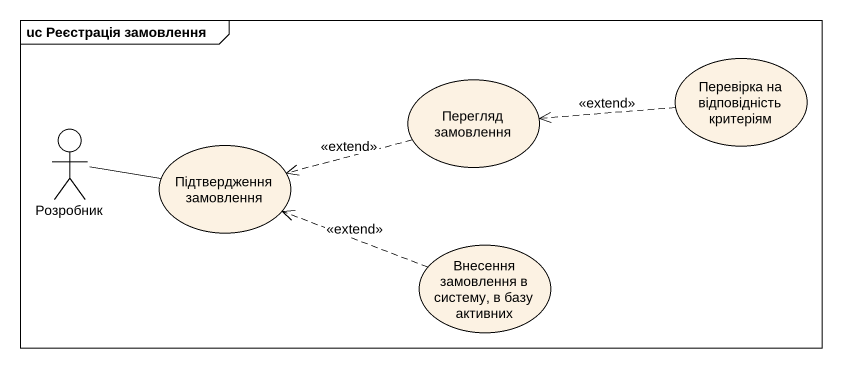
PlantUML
@startuml
mainframe uc Реєстрація замовлення
usecase "Перевірка на відповідність критеріям" as Перевірка_на_відповідність
usecase "Перегляд замовлення" as Перегляд_замовлення
actor Розробник
usecase "Підтвердження замовлення" as Підтвердження_замовлення
usecase "Внесення замовлення в систему, в базу активних" as Внесення_замовлення_в
Перевірка_на_відповідність .left.> Перегляд_замовлення : <<extend>>
Перегляд_замовлення .left.> Підтвердження_замовлення : <<extend>>
Розробник -right- Підтвердження_замовлення
Внесення_замовлення_в .left.> Підтвердження_замовлення : <<extend>>
@enduml
